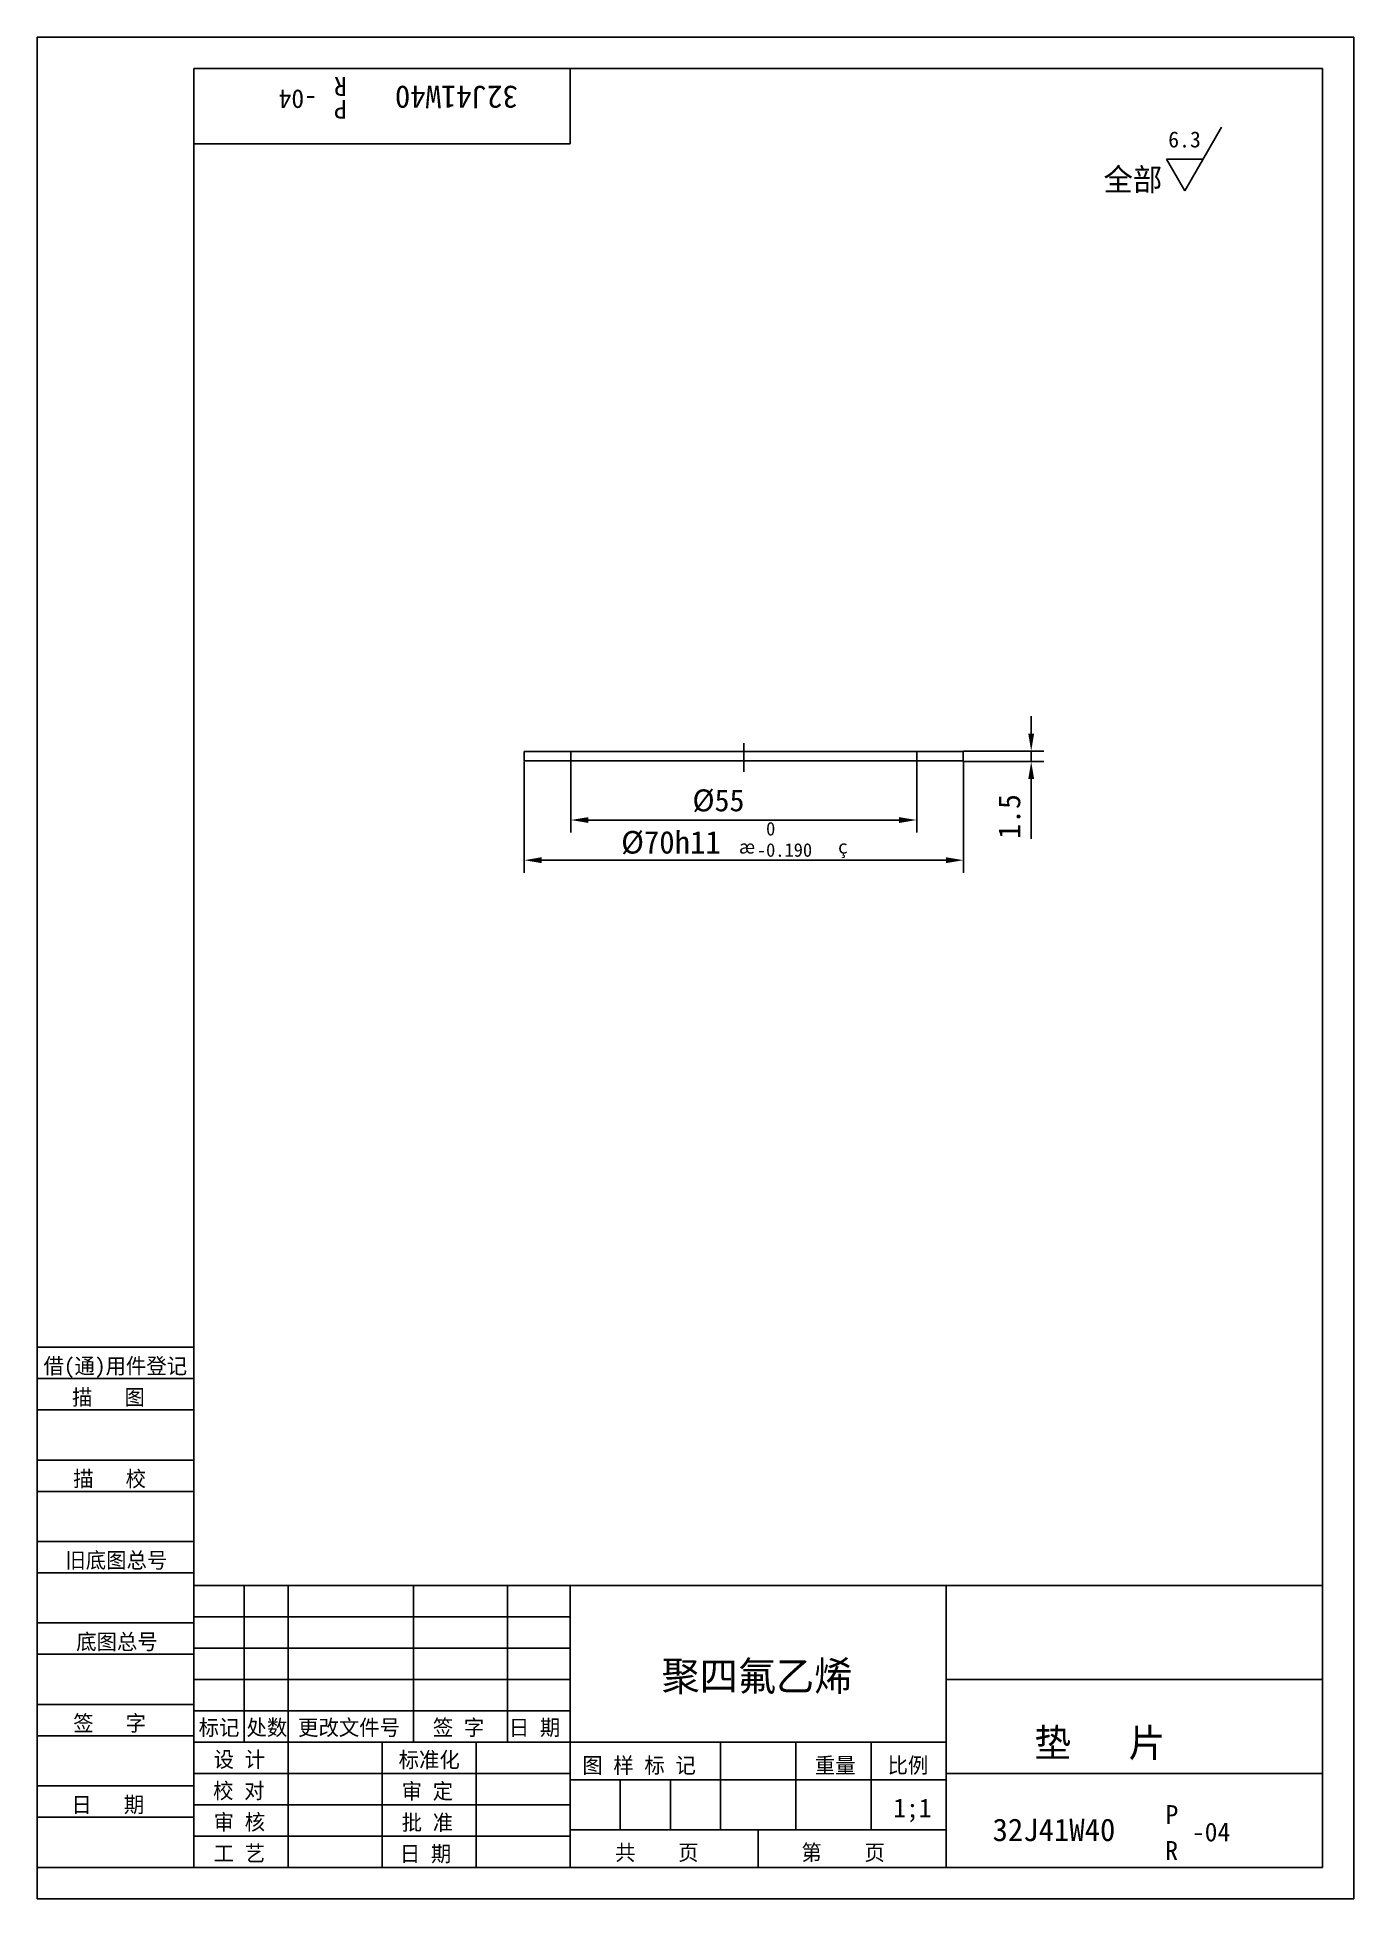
# Model space of a CAD drawing. Header units: metres. Extents: x 0 to 210, y 0 to 297.
import ezdxf

# ---------------------------------------------------------------- set-up
doc = ezdxf.new("R2010")
doc.units = ezdxf.units.M
for name, color, linetype in [('C', 6, 'Continuous'), ('D', 1, 'Continuous'), ('FL', 5, 'Continuous'), ('T', 7, 'Continuous'), ('TL', 4, 'Continuous')]:
    doc.layers.add(name, color=color, linetype=linetype)

# ---------------------------------------------------------------- blocks, each defined once
blk = doc.blocks.new('TUKUN4')
at = {"layer": 'FL'}
for p, q in [((0, 297), (0, 0)), ((210, 297), (0, 297)), ((210, 0), (210, 297)), ((0, 78), (25, 78)), ((0, 70), (25, 70)), ((0, 65), (25, 65)), ((0, 57), (25, 57)), ((0, 52), (25, 52)), ((33, 25), (33, 50)), ((40, 5), (40, 50)), ((60, 25), (60, 50)), ((75, 25), (75, 50)), ((25, 45), (85, 45)), ((0, 44), (25, 44)), ((0, 39), (25, 39)), ((25, 40), (85, 40)), ((25, 35), (85, 35)), ((0, 31), (25, 31)), ((25, 30), (85, 30)), ((0, 26), (25, 26)), ((70, 5), (70, 25)), ((0, 18), (25, 18)), ((25, 20), (85, 20)), ((25, 15), (85, 15)), ((0, 13), (25, 13)), ((25, 10), (85, 10)), ((0, 0), (210, 0))]:
    blk.add_line(p, q, dxfattribs=at)
at = {"layer": 'TL'}
for p, q in [((25, 5), (25, 292)), ((205, 292), (25, 292)), ((85, 292), (85, 280)), ((205, 5), (205, 292)), ((85, 280), (25, 280)), ((0, 88), (25, 88)), ((0, 83), (25, 83)), ((205, 50), (25, 50)), ((85, 5), (85, 50)), ((145, 5), (145, 50)), ((205, 35), (145, 35)), ((145, 25), (25, 25)), ((55, 5), (55, 25)), ((109, 11), (109, 25)), ((121, 11), (121, 25)), ((133, 11), (133, 25)), ((85, 19), (145, 19)), ((93, 11), (93, 19)), ((101, 11), (101, 19)), ((205, 20), (145, 20)), ((145, 11), (85, 11)), ((115, 5), (115, 11)), ((0, 5), (205, 5))]:
    blk.add_line(p, q, dxfattribs=at)
at = {"layer": 'T'}
for s, p in [('借(通)用件登记', (1, 83.76)), ('描   图', (5.56, 78.76)), ('描   校', (5.74, 65.76)), ('旧底图总号', (4.49, 52.76)), ('底图总号', (6.22, 39.76)), ('签   字', (5.74, 26.76)), ('标记', (25.75, 26.07)), ('处数', (33.38, 26.07)), ('更改文件号', (41.61, 26.07)), ('签 字', (63.1, 26.07)), ('日 期', (75.23, 26.07)), ('设 计', (28.14, 20.99)), ('标准化', (57.65, 20.93)), ('图 样 标 记', (86.95, 20.04)), ('重量', (124.03, 20.04)), ('比例', (135.64, 20.04)), ('校 对', (28.05, 15.99)), ('审 定', (58.13, 15.93)), ('日   期', (5.45, 13.76)), ('审 核', (28.14, 10.99)), ('批 准', (58.13, 10.93)), ('共    页', (92.18, 6.13)), ('第    页', (121.9, 6.13)), ('工 艺', (28.14, 5.99)), ('日 期', (57.84, 5.93))]:
    blk.add_text(s, height=2.5, dxfattribs=at).set_placement(p)

msp = doc.modelspace()

# ---------------------------------------------------------------- linework, layer by layer
at = {"layer": 'C'}
msp.add_line((112.69, 179.8), (112.69, 184.38), dxfattribs=at)
at = {"layer": 'D'}
for p, q in [((188.92, 282.64), (183.07, 272.5)), ((180.14, 277.57), (185.99, 277.57)), ((183.07, 272.5), (180.14, 277.57)), ((158.55, 185.9), (158.55, 188.7)), ((77.66, 181.45), (77.66, 163.7)), ((85.12, 181.45), (85.12, 170.11)), ((140.28, 181.45), (140.28, 170.11)), ((147.74, 183.1), (160.55, 183.1)), ((147.74, 181.45), (160.55, 181.45)), ((147.74, 181.45), (147.74, 163.7)), ((158.55, 183.1), (158.55, 181.45)), ((158.55, 178.65), (158.55, 175.85)), ((158.55, 175.85), (158.55, 169.1)), ((87.92, 172.11), (137.48, 172.11)), ((80.46, 165.7), (144.94, 165.7))]:
    msp.add_line(p, q, dxfattribs=at)
for points in [[(158.08, 185.9), (159.01, 185.9), (158.55, 183.1)], [(158.08, 178.65), (159.01, 178.65), (158.55, 181.45)], [(87.92, 172.57), (87.92, 171.64), (85.12, 172.11)], [(137.48, 172.57), (137.48, 171.64), (140.28, 172.11)], [(80.46, 166.17), (80.46, 165.23), (77.66, 165.7)], [(144.94, 166.17), (144.94, 165.23), (147.74, 165.7)]]:
    msp.add_solid(points, dxfattribs=at)
at = {"layer": 'TL'}
for p, q in [((77.69, 181.53), (77.69, 183.03)), ((77.69, 183.03), (85.19, 183.03)), ((85.19, 181.53), (77.69, 181.53)), ((85.12, 181.45), (85.12, 183.1)), ((85.19, 183.03), (112.69, 183.03)), ((112.69, 181.53), (85.19, 181.53)), ((140.21, 183.03), (112.71, 183.03)), ((112.71, 181.53), (140.21, 181.53)), ((147.71, 183.03), (140.21, 183.03)), ((140.21, 181.53), (147.71, 181.53)), ((140.28, 181.45), (140.28, 183.1)), ((147.71, 181.53), (147.71, 183.03))]:
    msp.add_line(p, q, dxfattribs=at)

# ---------------------------------------------------------------- block references
at = {"layer": 'D'}
msp.add_blockref('TUKUN4', (0, 0), dxfattribs=at)

# ---------------------------------------------------------------- texts
for s, height, rotation, p in [('-04', 3, 180, (44.62, 288.63)), ('R', 3, 180, (49.38, 290.63)), ('32J41W40', 3.6, 180, (76.65, 289.25)), ('P', 3, 180, (49.38, 287)), ('1.5', 3.5, 90, (156.8, 169.1))]:
    msp.add_text(s, height=height, rotation=rotation, dxfattribs=at).set_placement(p)
for s, height, p in [('6.3', 2.55, (180.4, 279.42)), ('全部', 3.6, (170.09, 272.5)), ('%%c55', 3.5, (104.51, 173.5)), ('%%c70h11', 3.6, (93.14, 166.76)), (' 0', 2.16, (114.79, 169.64)), ('%%230', 2.16, (111.91, 166.76)), ('-0.190', 2.16, (114.79, 166.25)), ('%%231', 2.16, (127.75, 166.76)), ('聚四氟乙烯', 4.68, (99.58, 33.19)), ('垫   片', 4.5, (159.05, 22.61)), ('1;1', 3, (136.54, 12.98)), ('P', 3, (179.98, 11.94)), ('32J41W40', 3.6, (152.38, 9.2)), ('-04', 3, (184.18, 9.15)), ('R', 3, (179.93, 6.21))]:
    msp.add_text(s, height=height, dxfattribs=at).set_placement(p)

doc.saveas('drawing.dxf')
